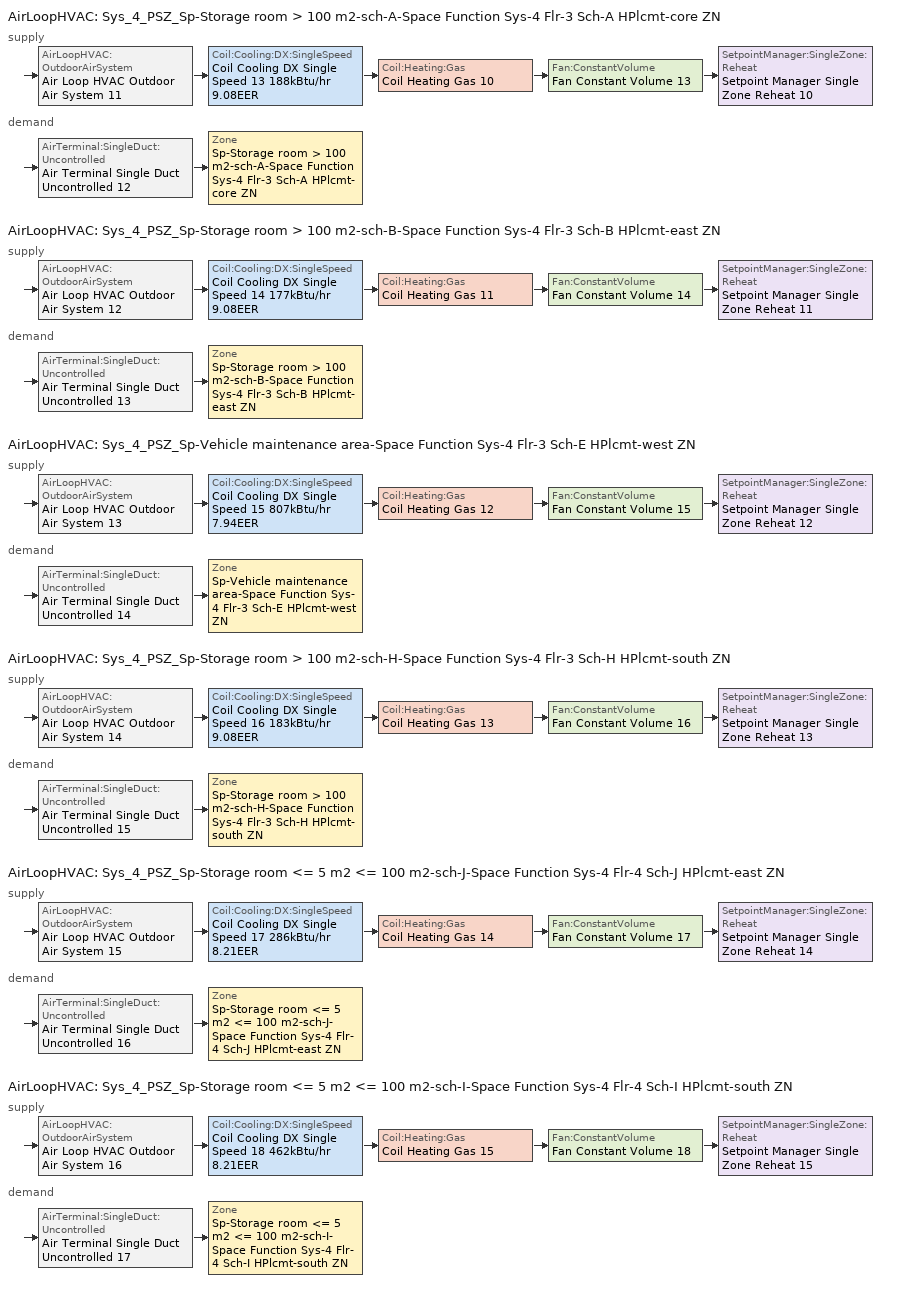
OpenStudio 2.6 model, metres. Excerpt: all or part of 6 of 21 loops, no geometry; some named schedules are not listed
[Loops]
AirLoopHVAC 'Sys_4_PSZ_Sp-Storage room > 100 m2-sch-A-Space Function Sys-4 Flr-3 Sch-A HPlcmt-core ZN'
 supply: AirLoopHVAC:OutdoorAirSystem 'Air Loop HVAC Outdoor Air System 11' > Coil:Cooling:DX:SingleSpeed 'Coil Cooling DX Single Speed 13 188kBtu/hr 9.08EER' > Coil:Heating:Gas 'Coil Heating Gas 10' > Fan:ConstantVolume 'Fan Constant Volume 13' > SetpointManager:SingleZone:Reheat 'Setpoint Manager Single Zone Reheat 10'
 demand: AirTerminal:SingleDuct:Uncontrolled 'Air Terminal Single Duct Uncontrolled 12' > Zone 'Sp-Storage room > 100 m2-sch-A-Space Function Sys-4 Flr-3 Sch-A HPlcmt-core ZN'
AirLoopHVAC 'Sys_4_PSZ_Sp-Storage room > 100 m2-sch-B-Space Function Sys-4 Flr-3 Sch-B HPlcmt-east ZN'
 supply: AirLoopHVAC:OutdoorAirSystem 'Air Loop HVAC Outdoor Air System 12' > Coil:Cooling:DX:SingleSpeed 'Coil Cooling DX Single Speed 14 177kBtu/hr 9.08EER' > Coil:Heating:Gas 'Coil Heating Gas 11' > Fan:ConstantVolume 'Fan Constant Volume 14' > SetpointManager:SingleZone:Reheat 'Setpoint Manager Single Zone Reheat 11'
 demand: AirTerminal:SingleDuct:Uncontrolled 'Air Terminal Single Duct Uncontrolled 13' > Zone 'Sp-Storage room > 100 m2-sch-B-Space Function Sys-4 Flr-3 Sch-B HPlcmt-east ZN'
AirLoopHVAC 'Sys_4_PSZ_Sp-Vehicle maintenance area-Space Function Sys-4 Flr-3 Sch-E HPlcmt-west ZN'
 supply: AirLoopHVAC:OutdoorAirSystem 'Air Loop HVAC Outdoor Air System 13' > Coil:Cooling:DX:SingleSpeed 'Coil Cooling DX Single Speed 15 807kBtu/hr 7.94EER' > Coil:Heating:Gas 'Coil Heating Gas 12' > Fan:ConstantVolume 'Fan Constant Volume 15' > SetpointManager:SingleZone:Reheat 'Setpoint Manager Single Zone Reheat 12'
 demand: AirTerminal:SingleDuct:Uncontrolled 'Air Terminal Single Duct Uncontrolled 14' > Zone 'Sp-Vehicle maintenance area-Space Function Sys-4 Flr-3 Sch-E HPlcmt-west ZN'
AirLoopHVAC 'Sys_4_PSZ_Sp-Storage room > 100 m2-sch-H-Space Function Sys-4 Flr-3 Sch-H HPlcmt-south ZN'
 supply: AirLoopHVAC:OutdoorAirSystem 'Air Loop HVAC Outdoor Air System 14' > Coil:Cooling:DX:SingleSpeed 'Coil Cooling DX Single Speed 16 183kBtu/hr 9.08EER' > Coil:Heating:Gas 'Coil Heating Gas 13' > Fan:ConstantVolume 'Fan Constant Volume 16' > SetpointManager:SingleZone:Reheat 'Setpoint Manager Single Zone Reheat 13'
 demand: AirTerminal:SingleDuct:Uncontrolled 'Air Terminal Single Duct Uncontrolled 15' > Zone 'Sp-Storage room > 100 m2-sch-H-Space Function Sys-4 Flr-3 Sch-H HPlcmt-south ZN'
AirLoopHVAC 'Sys_4_PSZ_Sp-Storage room <= 5 m2 <= 100 m2-sch-J-Space Function Sys-4 Flr-4 Sch-J HPlcmt-east ZN'
 supply: AirLoopHVAC:OutdoorAirSystem 'Air Loop HVAC Outdoor Air System 15' > Coil:Cooling:DX:SingleSpeed 'Coil Cooling DX Single Speed 17 286kBtu/hr 8.21EER' > Coil:Heating:Gas 'Coil Heating Gas 14' > Fan:ConstantVolume 'Fan Constant Volume 17' > SetpointManager:SingleZone:Reheat 'Setpoint Manager Single Zone Reheat 14'
 demand: AirTerminal:SingleDuct:Uncontrolled 'Air Terminal Single Duct Uncontrolled 16' > Zone 'Sp-Storage room <= 5 m2 <= 100 m2-sch-J-Space Function Sys-4 Flr-4 Sch-J HPlcmt-east ZN'
AirLoopHVAC 'Sys_4_PSZ_Sp-Storage room <= 5 m2 <= 100 m2-sch-I-Space Function Sys-4 Flr-4 Sch-I HPlcmt-south ZN'
 supply: AirLoopHVAC:OutdoorAirSystem 'Air Loop HVAC Outdoor Air System 16' > Coil:Cooling:DX:SingleSpeed 'Coil Cooling DX Single Speed 18 462kBtu/hr 8.21EER' > Coil:Heating:Gas 'Coil Heating Gas 15' > Fan:ConstantVolume 'Fan Constant Volume 18' > SetpointManager:SingleZone:Reheat 'Setpoint Manager Single Zone Reheat 15'
 demand: AirTerminal:SingleDuct:Uncontrolled 'Air Terminal Single Duct Uncontrolled 17' > Zone 'Sp-Storage room <= 5 m2 <= 100 m2-sch-I-Space Function Sys-4 Flr-4 Sch-I HPlcmt-south ZN'
[Sizing:Zone] Zone Cooling Design Supply Air Temperature Input Method=SupplyAirTemperature; Zone Cooling Design Supply Air Temperature {C}=13; Zone Cooling Design Supply Air Temperature Difference {deltaC}=11.11; Zone Heating Design Supply Air Temperature Input Method=SupplyAirTemperature; Zone Heating Design Supply Air Temperature {C}=43; Zone Heating Design Supply Air Temperature Difference {deltaC}=11.11; Zone Cooling Design Supply Air Humidity Ratio {kg-H2O/kg-air}=0.0085; Zone Heating Design Supply Air Humidity Ratio {kg-H2O/kg-air}=0.008; Zone Heating Sizing Factor=1.3; Zone Cooling Sizing Factor=1.1; Cooling Design Air Flow Method=DesignDay; Heating Design Air Flow Method=DesignDay; Account for Dedicated Outdoor Air System=No; Dedicated Outdoor Air System Control Strategy=NeutralSupplyAir; Dedicated Outdoor Air Low Setpoint Temperature for Design {C}=autosize; Dedicated Outdoor Air High Setpoint Temperature for Design {C}=autosize
Sp-Storage room > 100 m2-sch-A-Space Function Sys-4 Flr-3 Sch-A HPlcmt-core ZN; Sp-Storage room > 100 m2-sch-B-Space Function Sys-4 Flr-3 Sch-B HPlcmt-east ZN; Sp-Vehicle maintenance area-Space Function Sys-4 Flr-3 Sch-E HPlcmt-west ZN; Sp-Storage room > 100 m2-sch-H-Space Function Sys-4 Flr-3 Sch-H HPlcmt-south ZN; Sp-Storage room <= 5 m2 <= 100 m2-sch-J-Space Function Sys-4 Flr-4 Sch-J HPlcmt-east ZN; Sp-Storage room <= 5 m2 <= 100 m2-sch-I-Space Function Sys-4 Flr-4 Sch-I HPlcmt-south ZN
[Zone equipment]
Sp-Storage room > 100 m2-sch-A-Space Function Sys-4 Flr-3 Sch-A HPlcmt-core ZN: Air Terminal Single Duct Uncontrolled 12, Zone HVAC Baseboard Convective Water 12
Sp-Storage room > 100 m2-sch-B-Space Function Sys-4 Flr-3 Sch-B HPlcmt-east ZN: Air Terminal Single Duct Uncontrolled 13, Zone HVAC Baseboard Convective Water 13
Sp-Vehicle maintenance area-Space Function Sys-4 Flr-3 Sch-E HPlcmt-west ZN: Air Terminal Single Duct Uncontrolled 14, Zone HVAC Baseboard Convective Water 14
Sp-Storage room > 100 m2-sch-H-Space Function Sys-4 Flr-3 Sch-H HPlcmt-south ZN: Air Terminal Single Duct Uncontrolled 15, Zone HVAC Baseboard Convective Water 15
Sp-Storage room <= 5 m2 <= 100 m2-sch-J-Space Function Sys-4 Flr-4 Sch-J HPlcmt-east ZN: Air Terminal Single Duct Uncontrolled 16, Zone HVAC Baseboard Convective Water 16
Sp-Storage room <= 5 m2 <= 100 m2-sch-I-Space Function Sys-4 Flr-4 Sch-I HPlcmt-south ZN: Air Terminal Single Duct Uncontrolled 17, Zone HVAC Baseboard Convective Water 17
[AirLoopHVAC] Design Supply Air Flow Rate {m3/s}=AutoSize
Name | Availability Schedule
Sys_4_PSZ_Sp-Storage room > 100 m2-sch-A-Space Function Sys-4 Flr-3 Sch-A HPlcmt-core ZN | Sys_4_PSZ_Sp-Storage room > 100 m2-sch-A-Space Function Sys-4 Flr-3 Sch-A HPlcmt-core ZN Occ Sch
Sys_4_PSZ_Sp-Storage room > 100 m2-sch-B-Space Function Sys-4 Flr-3 Sch-B HPlcmt-east ZN | Sys_4_PSZ_Sp-Storage room > 100 m2-sch-B-Space Function Sys-4 Flr-3 Sch-B HPlcmt-east ZN Occ Sch
Sys_4_PSZ_Sp-Vehicle maintenance area-Space Function Sys-4 Flr-3 Sch-E HPlcmt-west ZN | Sys_4_PSZ_Sp-Vehicle maintenance area-Space Function Sys-4 Flr-3 Sch-E HPlcmt-west ZN Occ Sch
Sys_4_PSZ_Sp-Storage room > 100 m2-sch-H-Space Function Sys-4 Flr-3 Sch-H HPlcmt-south ZN | Sys_4_PSZ_Sp-Storage room > 100 m2-sch-H-Space Function Sys-4 Flr-3 Sch-H HPlcmt-south ZN Occ Sch
Sys_4_PSZ_Sp-Storage room <= 5 m2 <= 100 m2-sch-J-Space Function Sys-4 Flr-4 Sch-J HPlcmt-east ZN | Sys_4_PSZ_Sp-Storage room <= 5 m2 <= 100 m2-sch-J-Space Function Sys-4 Flr-4 Sch-J HPlcmt-east ZN Occ Sch
Sys_4_PSZ_Sp-Storage room <= 5 m2 <= 100 m2-sch-I-Space Function Sys-4 Flr-4 Sch-I HPlcmt-south ZN | Sys_4_PSZ_Sp-Storage room <= 5 m2 <= 100 m2-sch-I-Space Function Sys-4 Flr-4 Sch-I HPlcmt-south ZN Occ Sch
[Sizing:System] Type of Load to Size On=Sensible; Design Outdoor Air Flow Rate {m3/s}=Autosize; Minimum System Air Flow Ratio=1; Preheat Design Temperature {C}=7; Preheat Design Humidity Ratio {kg-H2O/kg-Air}=0.008; Precool Design Temperature {C}=13; Precool Design Humidity Ratio {kg-H2O/kg-Air}=0.008; Central Cooling Design Supply Air Temperature {C}=13; Central Heating Design Supply Air Temperature {C}=43; Sizing Option=NonCoincident; 100% Outdoor Air in Cooling=No; 100% Outdoor Air in Heating=No; Central Cooling Design Supply Air Humidity Ratio {kg-H2O/kg-Air}=0.0085; Central Heating Design Supply Air Humidity Ratio {kg-H2O/kg-Air}=0.008; Cooling Design Air Flow Method=DesignDay; Cooling Design Air Flow Rate {m3/s}=0; Heating Design Air Flow Method=DesignDay; Heating Design Air Flow Rate {m3/s}=0; System Outdoor Air Method=ZoneSum; Zone Maximum Outdoor Air Fraction=1; Cooling Supply Air Flow Rate Per Floor Area {m3/s-m2}=0.00996765; Cooling Fraction of Autosized Cooling Supply Air Flow Rate=1; Cooling Supply Air Flow Rate Per Unit Cooling Capacity {m3/s-W}=3.94755e-05; Heating Supply Air Flow Rate Per Floor Area {m3/s-m2}=0.00996765; Heating Fraction of Autosized Heating Supply Air Flow Rate=1; Heating Fraction of Autosized Cooling Supply Air Flow Rate=1; Heating Supply Air Flow Rate Per Unit Heating Capacity {m3/s-W}=3.15882e-05; Cooling Design Capacity Method=CoolingDesignCapacity; Cooling Design Capacity {W}=autosize; Cooling Design Capacity Per Floor Area {W/m2}=234.7; Fraction of Autosized Cooling Design Capacity=1; Heating Design Capacity Method=HeatingDesignCapacity; Heating Design Capacity {W}=autosize; Heating Design Capacity Per Floor Area {W/m2}=157; Fraction of Autosized Heating Design Capacity=1; Central Cooling Capacity Control Method=OnOff
Sys_4_PSZ_Sp-Storage room > 100 m2-sch-A-Space Function Sys-4 Flr-3 Sch-A HPlcmt-core ZN; Sys_4_PSZ_Sp-Storage room > 100 m2-sch-B-Space Function Sys-4 Flr-3 Sch-B HPlcmt-east ZN; Sys_4_PSZ_Sp-Vehicle maintenance area-Space Function Sys-4 Flr-3 Sch-E HPlcmt-west ZN; Sys_4_PSZ_Sp-Storage room > 100 m2-sch-H-Space Function Sys-4 Flr-3 Sch-H HPlcmt-south ZN; Sys_4_PSZ_Sp-Storage room <= 5 m2 <= 100 m2-sch-J-Space Function Sys-4 Flr-4 Sch-J HPlcmt-east ZN; Sys_4_PSZ_Sp-Storage room <= 5 m2 <= 100 m2-sch-I-Space Function Sys-4 Flr-4 Sch-I HPlcmt-south ZN
[Fan:ConstantVolume] Availability Schedule=Always On Discrete; Fan Efficiency=0.39975; Pressure Rise {Pa}=640; Maximum Flow Rate {m3/s}=AutoSize; Motor Efficiency=0.615
Fan Constant Volume 13; Fan Constant Volume 14; Fan Constant Volume 15; Fan Constant Volume 16; Fan Constant Volume 17; Fan Constant Volume 18
[Coil:Cooling:DX:SingleSpeed] Availability Schedule=Always On Discrete; Rated Total Cooling Capacity {W}=autosize; Rated Sensible Heat Ratio=autosize; Rated Air Flow Rate {m3/s}=autosize; Rated Evaporator Fan Power Per Volume Flow Rate {W/(m3/s)}=773.3; Total Cooling Capacity Function of Temperature Curve=DXCOOL-NECB2011-REF-CAPFT; Total Cooling Capacity Function of Flow Fraction Curve=DXCOOL-NECB2011-REF-CAPFFLOW; Energy Input Ratio Function of Temperature Curve=DXCOOL-NECB2011-REF-COOLEIRFT; Energy Input Ratio Function of Flow Fraction Curve=DXCOOL-NECB2011-REF-COOLEIRFFLOW; Part Load Fraction Correlation Curve=DXCOOL-NECB2011-REF-COOLPLFFPLR; Condenser Type=AirCooled; Evaporative Condenser Effectiveness=0; Evaporative Condenser Air Flow Rate {m3/s}=Autosize; Evaporative Condenser Pump Rated Power Consumption {W}=Autosize; Crankcase Heater Capacity {W}=0; Maximum Outdoor Dry-Bulb Temperature for Crankcase Heater Operation {C}=0; Basin Heater Capacity {W/K}=0; Basin Heater Setpoint Temperature {C}=10
Name | Rated COP {W/W}
Coil Cooling DX Single Speed 13 188kBtu/hr 9.08EER | 3.20271
Coil Cooling DX Single Speed 14 177kBtu/hr 9.08EER | 3.19475
Coil Cooling DX Single Speed 15 807kBtu/hr 7.94EER | 3.18608
Coil Cooling DX Single Speed 16 183kBtu/hr 9.08EER | 3.19966
Coil Cooling DX Single Speed 17 286kBtu/hr 8.21EER | 2.95926
Coil Cooling DX Single Speed 18 462kBtu/hr 8.21EER | 3.07257
[Controller:OutdoorAir] Minimum Outdoor Air Flow Rate {m3/s}=autosize; Maximum Outdoor Air Flow Rate {m3/s}=Autosize; Economizer Control Type=DifferentialEnthalpy; Economizer Control Action Type=ModulateFlow; Lockout Type=NoLockout; Minimum Limit Type=FixedMinimum; High Humidity Control=No
Name | Minimum Outdoor Air Schedule | Controller Mechanical Ventilation | Heat Recovery Bypass Control Type
Controller Outdoor Air 11 | Sys_4_PSZ_Sp-Storage room > 100 m2-sch-A-Space Function Sys-4 Flr-3 Sch-A HPlcmt-core ZN Occ Sch | Controller Mechanical Ventilation 11 | BypassWhenWithinEconomizerLimits
Controller Outdoor Air 12 | Sys_4_PSZ_Sp-Storage room > 100 m2-sch-B-Space Function Sys-4 Flr-3 Sch-B HPlcmt-east ZN Occ Sch | Controller Mechanical Ventilation 12 | BypassWhenWithinEconomizerLimits
Controller Outdoor Air 13 | Sys_4_PSZ_Sp-Vehicle maintenance area-Space Function Sys-4 Flr-3 Sch-E HPlcmt-west ZN Occ Sch | Controller Mechanical Ventilation 13 | BypassWhenOAFlowGreaterThanMinimum
Controller Outdoor Air 14 | Sys_4_PSZ_Sp-Storage room > 100 m2-sch-H-Space Function Sys-4 Flr-3 Sch-H HPlcmt-south ZN Occ Sch | Controller Mechanical Ventilation 14 | BypassWhenWithinEconomizerLimits
Controller Outdoor Air 15 | Sys_4_PSZ_Sp-Storage room <= 5 m2 <= 100 m2-sch-J-Space Function Sys-4 Flr-4 Sch-J HPlcmt-east ZN Occ Sch | Controller Mechanical Ventilation 15 | BypassWhenWithinEconomizerLimits
Controller Outdoor Air 16 | Sys_4_PSZ_Sp-Storage room <= 5 m2 <= 100 m2-sch-I-Space Function Sys-4 Flr-4 Sch-I HPlcmt-south ZN Occ Sch | Controller Mechanical Ventilation 16 | BypassWhenWithinEconomizerLimits
[Controller:MechanicalVentilation] Availability Schedule=Always On Discrete; System Outdoor Air Method=ZoneSum
Controller Mechanical Ventilation 11; Controller Mechanical Ventilation 12; Controller Mechanical Ventilation 13; Controller Mechanical Ventilation 14; Controller Mechanical Ventilation 15; Controller Mechanical Ventilation 16
[AirLoopHVAC:OutdoorAirSystem]
Name | Controller
Air Loop HVAC Outdoor Air System 11 | Controller Outdoor Air 11
Air Loop HVAC Outdoor Air System 12 | Controller Outdoor Air 12
Air Loop HVAC Outdoor Air System 13 | Controller Outdoor Air 13
Air Loop HVAC Outdoor Air System 14 | Controller Outdoor Air 14
Air Loop HVAC Outdoor Air System 15 | Controller Outdoor Air 15
Air Loop HVAC Outdoor Air System 16 | Controller Outdoor Air 16
[AirTerminal:SingleDuct:Uncontrolled] Availability Schedule=Always On Discrete; Maximum Air Flow Rate {m3/s}=AutoSize
Air Terminal Single Duct Uncontrolled 12; Air Terminal Single Duct Uncontrolled 13; Air Terminal Single Duct Uncontrolled 14; Air Terminal Single Duct Uncontrolled 15; Air Terminal Single Duct Uncontrolled 16; Air Terminal Single Duct Uncontrolled 17
[Coil:Heating:Gas] Availability Schedule=Always On Discrete; Gas Burner Efficiency=0.81; Nominal Capacity {W}=AutoSize; Parasitic Electric Load {W}=0; Part Load Fraction Correlation Curve=FURNACE-EFFPLR-NECB2011; Parasitic Gas Load {W}=0
Coil Heating Gas 10; Coil Heating Gas 11; Coil Heating Gas 12; Coil Heating Gas 13; Coil Heating Gas 14; Coil Heating Gas 15
[SetpointManager:SingleZone:Reheat] Minimum Supply Air Temperature {C}=13; Maximum Supply Air Temperature {C}=43
Name | Control Zone
Setpoint Manager Single Zone Reheat 10 | Sp-Storage room > 100 m2-sch-A-Space Function Sys-4 Flr-3 Sch-A HPlcmt-core ZN
Setpoint Manager Single Zone Reheat 11 | Sp-Storage room > 100 m2-sch-B-Space Function Sys-4 Flr-3 Sch-B HPlcmt-east ZN
Setpoint Manager Single Zone Reheat 12 | Sp-Vehicle maintenance area-Space Function Sys-4 Flr-3 Sch-E HPlcmt-west ZN
Setpoint Manager Single Zone Reheat 13 | Sp-Storage room > 100 m2-sch-H-Space Function Sys-4 Flr-3 Sch-H HPlcmt-south ZN
Setpoint Manager Single Zone Reheat 14 | Sp-Storage room <= 5 m2 <= 100 m2-sch-J-Space Function Sys-4 Flr-4 Sch-J HPlcmt-east ZN
Setpoint Manager Single Zone Reheat 15 | Sp-Storage room <= 5 m2 <= 100 m2-sch-I-Space Function Sys-4 Flr-4 Sch-I HPlcmt-south ZN
[Schedule:Ruleset]
Name | Default Day Schedule | Summer Design Day Schedule | Winter Design Day Schedule
Sys_4_PSZ_Sp-Storage room <= 5 m2 <= 100 m2-sch-I-Space Function Sys-4 Flr-4 Sch-I HPlcmt-south ZN Occ Sch | Sys_4_PSZ_Sp-Storage room <= 5 m2 <= 100 m2-sch-I-Space Function Sys-4 Flr-4 Sch-I HPlcmt-south ZN Occ Sch Default | Sys_4_PSZ_Sp-Storage room <= 5 m2 <= 100 m2-sch-I-Space Function Sys-4 Flr-4 Sch-I HPlcmt-south ZN Occ Sch Summer Design Day | Sys_4_PSZ_Sp-Storage room <= 5 m2 <= 100 m2-sch-I-Space Function Sys-4 Flr-4 Sch-I HPlcmt-south ZN Occ Sch Winter Design Day
Sys_4_PSZ_Sp-Storage room <= 5 m2 <= 100 m2-sch-J-Space Function Sys-4 Flr-4 Sch-J HPlcmt-east ZN Occ Sch | Sys_4_PSZ_Sp-Storage room <= 5 m2 <= 100 m2-sch-J-Space Function Sys-4 Flr-4 Sch-J HPlcmt-east ZN Occ Sch Default | Sys_4_PSZ_Sp-Storage room <= 5 m2 <= 100 m2-sch-J-Space Function Sys-4 Flr-4 Sch-J HPlcmt-east ZN Occ Sch Summer Design Day | Sys_4_PSZ_Sp-Storage room <= 5 m2 <= 100 m2-sch-J-Space Function Sys-4 Flr-4 Sch-J HPlcmt-east ZN Occ Sch Winter Design Day
Sys_4_PSZ_Sp-Storage room > 100 m2-sch-A-Space Function Sys-4 Flr-3 Sch-A HPlcmt-core ZN Occ Sch | Sys_4_PSZ_Sp-Storage room > 100 m2-sch-A-Space Function Sys-4 Flr-3 Sch-A HPlcmt-core ZN Occ Sch Default | Sys_4_PSZ_Sp-Storage room > 100 m2-sch-A-Space Function Sys-4 Flr-3 Sch-A HPlcmt-core ZN Occ Sch Summer Design Day | Sys_4_PSZ_Sp-Storage room > 100 m2-sch-A-Space Function Sys-4 Flr-3 Sch-A HPlcmt-core ZN Occ Sch Winter Design Day
Sys_4_PSZ_Sp-Storage room > 100 m2-sch-B-Space Function Sys-4 Flr-3 Sch-B HPlcmt-east ZN Occ Sch | Sys_4_PSZ_Sp-Storage room > 100 m2-sch-B-Space Function Sys-4 Flr-3 Sch-B HPlcmt-east ZN Occ Sch Default | Sys_4_PSZ_Sp-Storage room > 100 m2-sch-B-Space Function Sys-4 Flr-3 Sch-B HPlcmt-east ZN Occ Sch Summer Design Day | Sys_4_PSZ_Sp-Storage room > 100 m2-sch-B-Space Function Sys-4 Flr-3 Sch-B HPlcmt-east ZN Occ Sch Winter Design Day
Sys_4_PSZ_Sp-Storage room > 100 m2-sch-H-Space Function Sys-4 Flr-3 Sch-H HPlcmt-south ZN Occ Sch | Sys_4_PSZ_Sp-Storage room > 100 m2-sch-H-Space Function Sys-4 Flr-3 Sch-H HPlcmt-south ZN Occ Sch Default | Sys_4_PSZ_Sp-Storage room > 100 m2-sch-H-Space Function Sys-4 Flr-3 Sch-H HPlcmt-south ZN Occ Sch Summer Design Day | Sys_4_PSZ_Sp-Storage room > 100 m2-sch-H-Space Function Sys-4 Flr-3 Sch-H HPlcmt-south ZN Occ Sch Winter Design Day
Sys_4_PSZ_Sp-Vehicle maintenance area-Space Function Sys-4 Flr-3 Sch-E HPlcmt-west ZN Occ Sch | Sys_4_PSZ_Sp-Vehicle maintenance area-Space Function Sys-4 Flr-3 Sch-E HPlcmt-west ZN Occ Sch Default | Sys_4_PSZ_Sp-Vehicle maintenance area-Space Function Sys-4 Flr-3 Sch-E HPlcmt-west ZN Occ Sch Summer Design Day | Sys_4_PSZ_Sp-Vehicle maintenance area-Space Function Sys-4 Flr-3 Sch-E HPlcmt-west ZN Occ Sch Winter Design Day
[Schedule:Day]
Sys_4_PSZ_Sp-Storage room > 100 m2-sch-A-Space Function Sys-4 Flr-3 Sch-A HPlcmt-core ZN Occ Sch Default; Sys_4_PSZ_Sp-Storage room > 100 m2-sch-A-Space Function Sys-4 Flr-3 Sch-A HPlcmt-core ZN Occ Sch Winter Design Day; Sys_4_PSZ_Sp-Storage room > 100 m2-sch-A-Space Function Sys-4 Flr-3 Sch-A HPlcmt-core ZN Occ Sch Summer Design Day: 24, 0, 1
[Schedule:Rule] Schedule Ruleset=Sys_4_PSZ_Sp-Storage room > 100 m2-sch-A-Space Function Sys-4 Flr-3 Sch-A HPlcmt-core ZN Occ Sch; Date Specification Type=DateRange; Start Month=1; Start Day=1; End Month=12
Sys_4_PSZ_Sp-Storage room > 100 m2-sch-A-Space Function Sys-4 Flr-3 Sch-A HPlcmt-core ZN Occ Sch Monday Rule: Rule Order=6; Day Schedule=Sys_4_PSZ_Sp-Storage room > 100 m2-sch-A-Space Function Sys-4 Flr-3 Sch-A HPlcmt-core ZN Occ Sch Monday; Apply Monday=Yes; End Day=25
Sys_4_PSZ_Sp-Storage room > 100 m2-sch-A-Space Function Sys-4 Flr-3 Sch-A HPlcmt-core ZN Occ Sch Tuesday Rule: Rule Order=5; Day Schedule=Sys_4_PSZ_Sp-Storage room > 100 m2-sch-A-Space Function Sys-4 Flr-3 Sch-A HPlcmt-core ZN Occ Sch Tuesday; End Day=26; Apply Tuesday=Yes
Sys_4_PSZ_Sp-Storage room > 100 m2-sch-A-Space Function Sys-4 Flr-3 Sch-A HPlcmt-core ZN Occ Sch Wednesday Rule: Rule Order=4; Day Schedule=Sys_4_PSZ_Sp-Storage room > 100 m2-sch-A-Space Function Sys-4 Flr-3 Sch-A HPlcmt-core ZN Occ Sch Wednesday; End Day=27; Apply Wednesday=Yes
Sys_4_PSZ_Sp-Storage room > 100 m2-sch-A-Space Function Sys-4 Flr-3 Sch-A HPlcmt-core ZN Occ Sch Thursday Rule: Rule Order=3; Day Schedule=Sys_4_PSZ_Sp-Storage room > 100 m2-sch-A-Space Function Sys-4 Flr-3 Sch-A HPlcmt-core ZN Occ Sch Thursday; End Day=28; Apply Thursday=Yes
Sys_4_PSZ_Sp-Storage room > 100 m2-sch-A-Space Function Sys-4 Flr-3 Sch-A HPlcmt-core ZN Occ Sch Friday Rule: Rule Order=2; Day Schedule=Sys_4_PSZ_Sp-Storage room > 100 m2-sch-A-Space Function Sys-4 Flr-3 Sch-A HPlcmt-core ZN Occ Sch Friday; End Day=29; Apply Friday=Yes
Sys_4_PSZ_Sp-Storage room > 100 m2-sch-A-Space Function Sys-4 Flr-3 Sch-A HPlcmt-core ZN Occ Sch Saturday Rule: Rule Order=1; Day Schedule=Sys_4_PSZ_Sp-Storage room > 100 m2-sch-A-Space Function Sys-4 Flr-3 Sch-A HPlcmt-core ZN Occ Sch Saturday; End Day=30; Apply Saturday=Yes
[Schedule:Constant]
Always On Discrete: Value=1
[Curve:Biquadratic] Minimum Value of x=13; Maximum Value of x=24; Minimum Value of y=24; Maximum Value of y=46
Name | Coefficient1 Constant | Coefficient2 x | Coefficient3 x**2 | Coefficient4 y | Coefficient5 y**2 | Coefficient6 x*y
DXCOOL-NECB2011-REF-CAPFT | 0.867905 | 0.0142459 | 0.00055436 | -0.0075575 | 3.3e-05 | -0.0001918
DXCOOL-NECB2011-REF-COOLEIRFT | 0.116936 | 0.0284933 | -0.0004112 | 0.0214108 | 0.00016103 | -0.0006791
[Curve:Quadratic] Coefficient1 Constant=1; Coefficient2 x=0; Coefficient3 x**2=0; Minimum Value of x=0; Maximum Value of x=1
DXCOOL-NECB2011-REF-CAPFFLOW; DXCOOL-NECB2011-REF-COOLEIRFFLOW
[Curve:Cubic] Maximum Value of x=1
Name | Coefficient1 Constant | Coefficient2 x | Coefficient3 x**2 | Coefficient4 x**3 | Minimum Value of x
DXCOOL-NECB2011-REF-COOLPLFFPLR | 0.0277 | 4.9151 | -8.184 | 4.2702 | 0.7
FURNACE-EFFPLR-NECB2011 | 0.7277 | 1.0667 | -1.5174 | 0.7282 | 0
